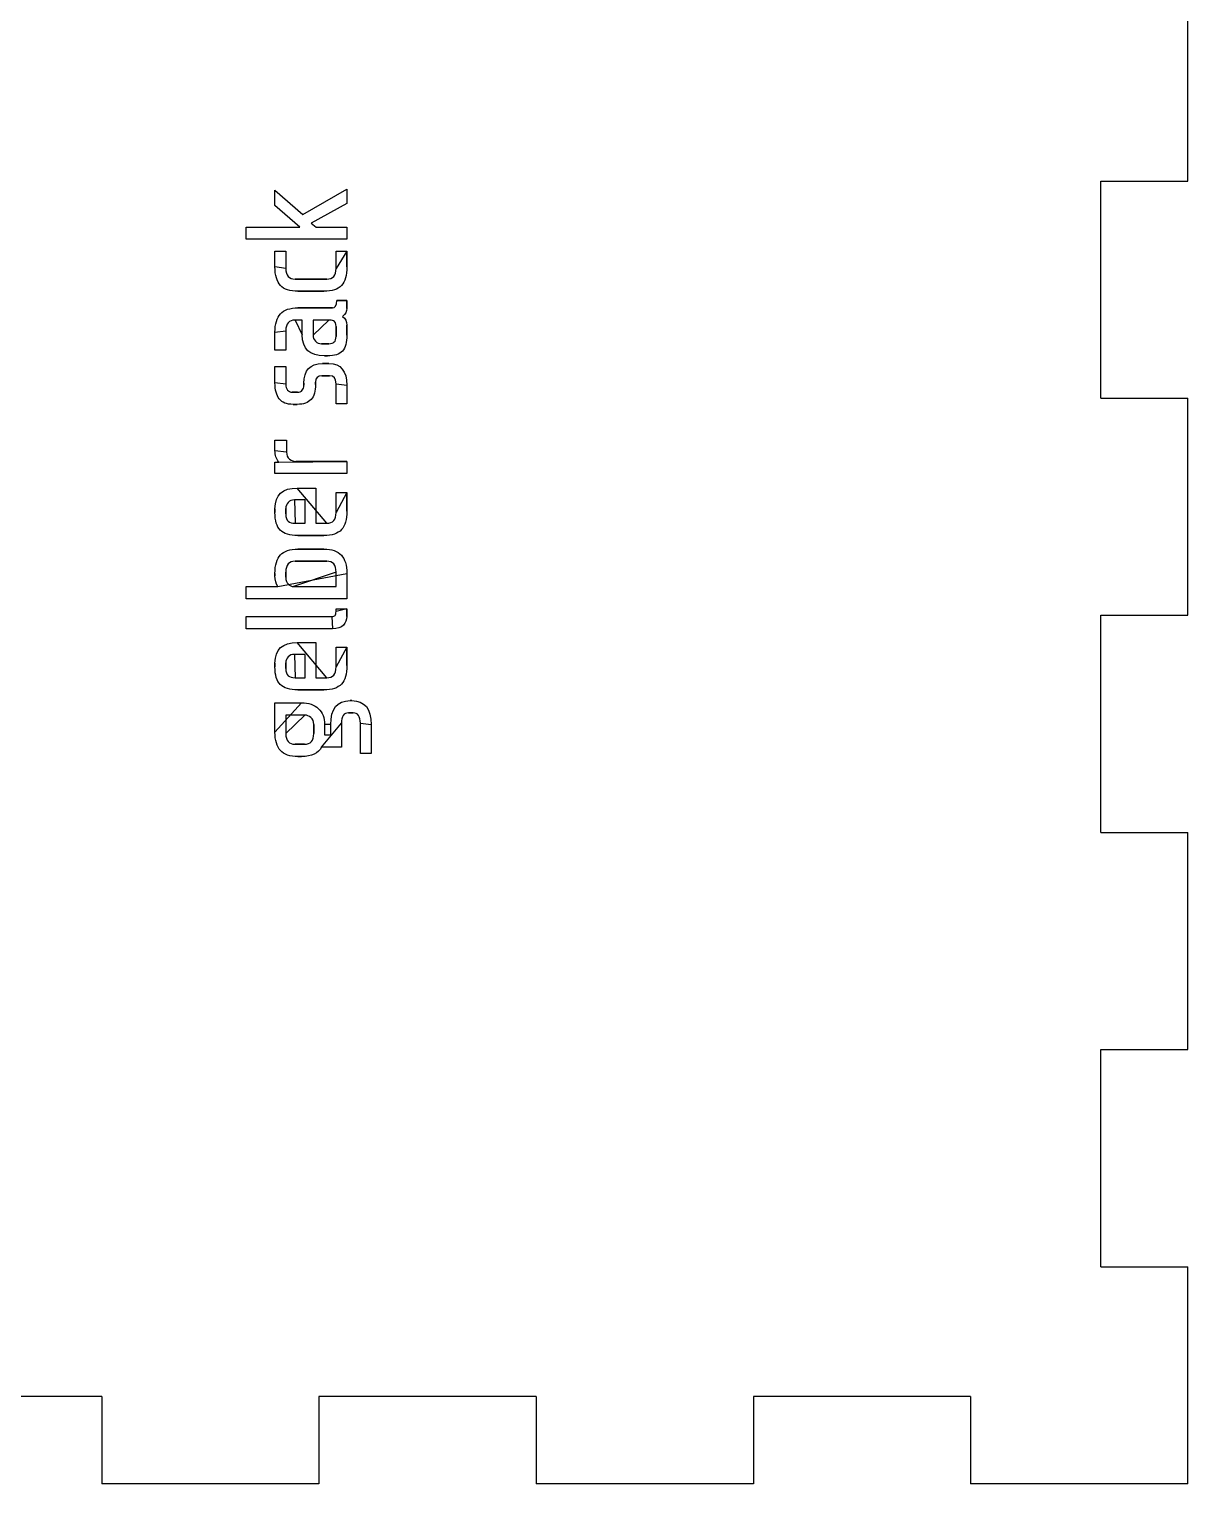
# Model space of a CAD drawing. Extents: x 22 to 258, y 18 to 262.
# Drawn here: x 94.1 to 133.9, y 17.8 to 67.8 of the extents above; entities that cross this region are included whole.
import ezdxf

# ---------------------------------------------------------------- set-up
doc = ezdxf.new("R2010")
doc.units = 0
doc.layers.add('cut', color=7, linetype='CONTINUOUS')
doc.layers.add('engrave', color=7, linetype='CONTINUOUS')

msp = doc.modelspace()

# ---------------------------------------------------------------- linework, layer by layer
at = {"layer": 'cut', "color": 1}
for points in [[(130.915844, 55.134086), (130.915844, 62.602391), (133.914455, 62.602356), (133.914441, 70.074542)], [(130.915844, 47.665999), (133.914455, 47.665999), (133.914441, 55.137832)], [(130.915844, 55.137727), (133.914455, 55.137727)], [(130.915844, 40.194272), (130.915844, 47.666105)], [(130.915844, 32.725648), (133.914455, 32.725648), (133.914441, 40.194307)], [(130.915844, 40.194272), (133.914455, 40.194272)], [(130.915844, 25.253921), (130.915844, 32.725754)], [(130.915844, 25.253921), (133.914455, 25.253921)], [(133.914441, 17.781876), (133.914441, 25.254062)], [(96.562414, 20.784262), (89.090581, 20.784262)], [(96.562414, 20.784262), (96.562414, 17.78177)], [(111.502412, 20.784262), (104.030579, 20.784262)], [(104.030685, 20.784262), (104.030685, 17.78177)], [(111.502412, 20.784262), (111.502412, 17.78177)], [(126.442728, 20.784262), (118.974069, 20.784262), (118.974104, 17.78177)], [(126.442728, 20.784262), (126.442728, 17.78177)], [(104.030685, 17.781876), (96.562379, 17.781876)], [(118.974104, 17.781876), (111.502271, 17.781876)], [(133.914441, 17.781876), (126.442608, 17.781876)]]:
    msp.add_lwpolyline(points, dxfattribs=at)
at = {"layer": 'engrave', "color": 7}
for points in [[(104.987422, 61.021004), (104.987422, 60.601199), (101.5302, 60.601199), (101.5302, 61.021004), (103.377344, 61.021004), (102.517978, 61.761838), (102.517978, 62.290299), (103.471183, 61.455627), (104.987422, 62.324871), (104.987422, 61.835921), (103.767516, 61.159293), (103.9305, 61.021004), (104.987422, 61.021004), (104.987422, 61.021004)], [(102.517978, 59.649362), (102.517978, 60.187701), (102.888394, 60.187701), (102.888394, 59.599973)], [(104.617005, 59.599973), (104.617005, 60.187701), (104.987422, 60.187701), (104.987422, 60.187701)], [(104.987422, 60.187701), (104.987422, 59.649362)], [(103.209422, 59.229556), (104.295978, 59.229556)], [(104.1972, 58.809751), (103.3082, 58.809751)], [(103.3082, 58.241835), (104.493533, 58.241835)], [(104.6417, 58.48878), (104.987422, 58.48878), (104.987422, 58.48878)], [(104.987422, 58.48878), (104.987422, 58.217141)], [(103.456366, 57.308385), (103.456366, 57.82203), (103.209422, 57.82203)], [(104.370061, 57.82203), (103.826783, 57.82203), (103.826783, 57.303446)], [(104.617005, 57.254057), (104.617005, 57.594841), (104.617005, 57.594841)], [(104.987422, 57.64423), (104.987422, 57.303446)], [(102.888394, 57.451613), (102.888394, 56.784863), (102.517978, 56.784863), (102.517978, 57.402224)], [(104.123116, 57.007113), (104.370061, 57.007113)], [(104.320672, 56.587307), (104.221894, 56.587307)], [(102.517978, 55.660161), (102.517978, 56.223195), (102.888394, 56.223195), (102.888394, 55.610773)], [(104.147811, 56.321973), (104.370061, 56.321973), (104.370061, 56.321973)], [(103.510694, 55.5762), (103.510694, 55.645345)], [(103.910744, 55.689795), (103.910744, 55.605834)], [(104.394755, 55.902167), (104.132994, 55.902167)], [(104.987422, 55.581139), (104.987422, 54.944023), (104.617005, 54.944023), (104.617005, 55.630528)], [(103.110644, 55.339134), (103.288444, 55.339134)], [(103.283505, 54.919328), (103.140278, 54.919328)], [(102.517978, 53.327418), (102.517978, 53.687957), (102.913089, 53.687957), (102.913089, 53.27803)], [(104.987422, 52.957002), (104.987422, 52.537196), (102.517978, 52.537196), (102.517978, 52.932307), (102.651328, 52.932307)], [(103.234116, 52.957002), (104.987422, 52.957002), (104.987422, 52.957002)], [(103.209422, 50.827931), (103.555144, 50.827931), (103.555144, 51.63297), (103.184728, 51.63297)], [(103.283505, 52.042898), (103.925561, 52.042898), (103.925561, 50.827931), (104.295978, 50.827931)], [(104.617005, 51.198348), (104.617005, 51.884854), (104.987422, 51.884854), (104.987422, 51.884854)], [(104.987422, 51.884854), (104.987422, 51.247737)], [(102.517978, 51.198348), (102.517978, 51.331698)], [(102.888394, 51.336637), (102.888394, 51.148959)], [(103.209422, 50.827931), (103.209422, 50.827931)], [(104.1972, 50.408126), (103.3082, 50.408126)], [(103.3082, 49.941997), (104.1972, 49.941997), (104.1972, 49.941997)], [(104.987422, 49.102386), (104.987422, 48.233141), (101.5302, 48.233141), (101.5302, 48.652947), (102.616755, 48.652947)], [(102.517978, 49.023364), (102.517978, 49.102386)], [(102.888394, 49.151775), (102.888394, 48.973975), (102.888394, 48.973975)], [(103.160033, 48.652947), (104.617005, 48.652947), (104.617005, 49.151775)], [(104.295978, 49.522191), (103.209422, 49.522191)], [(104.493533, 47.199503), (101.5302, 47.199503), (101.5302, 47.619308), (104.468839, 47.619308)], [(104.617005, 47.792169), (104.617005, 47.890947), (104.987422, 47.890947), (104.987422, 47.890947)], [(104.987422, 47.890947), (104.987422, 47.619308)], [(103.283505, 46.729902), (103.925561, 46.729902), (103.925561, 45.514936), (104.295978, 45.514936)], [(104.617005, 45.885352), (104.617005, 46.571858), (104.987422, 46.571858), (104.987422, 46.571858)], [(104.987422, 46.571858), (104.987422, 45.934741)], [(103.209422, 45.514936), (103.555144, 45.514936), (103.555144, 46.319975), (103.184728, 46.319975)], [(102.517978, 45.885352), (102.517978, 46.018702)], [(102.888394, 46.023641), (102.888394, 45.835964)], [(103.209422, 45.514936), (103.209422, 45.514936)], [(104.1972, 45.09513), (103.3082, 45.09513)], [(102.517978, 43.64593), (102.517978, 44.653463), (103.431672, 44.653463)], [(105.101016, 44.727546), (105.160283, 44.727546), (105.160283, 44.727546)], [(103.545266, 44.233657), (102.888394, 44.233657), (102.888394, 43.596541)], [(105.209672, 44.307741), (105.051628, 44.307741)], [(103.851478, 43.596541), (103.851478, 43.91263), (103.851478, 43.91263)], [(104.804683, 43.952141), (104.804683, 43.127346), (104.123116, 43.127346)], [(104.221894, 43.91263), (104.221894, 43.547152), (104.434266, 43.547152), (104.434266, 43.902752)], [(105.827033, 43.902752), (105.827033, 42.905096), (105.456616, 42.905096), (105.456616, 43.952141)], [(103.209422, 43.226124), (103.53045, 43.226124)], [(103.431672, 42.806319), (103.3082, 42.806319)]]:
    msp.add_lwpolyline(points, close=True, dxfattribs=at)
for points in [[(102.705655, 59.012245), (102.580537, 59.150534), (102.517978, 59.362906), (102.517978, 59.649362)], [(102.888394, 59.599973), (102.888394, 59.353029), (102.995404, 59.229556), (103.209422, 59.229556)], [(104.295978, 59.229556), (104.509996, 59.229556), (104.617005, 59.353029), (104.617005, 59.599973)], [(104.987422, 59.649362), (104.987422, 59.359614), (104.926509, 59.147242), (104.804683, 59.012245)], [(103.3082, 58.809751), (103.031622, 58.809751), (102.830774, 58.877249), (102.705655, 59.012245)], [(104.804683, 59.012245), (104.679565, 58.877249), (104.47707, 58.809751), (104.1972, 58.809751)], [(102.705655, 58.034402), (102.830774, 58.172691), (103.031622, 58.241835), (103.3082, 58.241835)], [(104.493533, 58.241835), (104.592311, 58.241835), (104.6417, 58.32415), (104.6417, 58.48878)], [(104.987422, 58.217141), (104.987422, 58.118363), (104.938033, 58.027817), (104.839255, 57.945502)], [(102.517978, 57.402224), (102.517978, 57.68868), (102.580537, 57.899405), (102.705655, 58.034402)], [(103.209422, 57.82203), (102.995404, 57.82203), (102.888394, 57.698557), (102.888394, 57.451613)], [(104.528105, 57.797335), (104.482009, 57.813798), (104.429328, 57.82203), (104.370061, 57.82203)], [(104.617005, 57.594841), (104.617005, 57.703496), (104.587372, 57.770994), (104.528105, 57.797335)], [(104.839255, 57.945502), (104.938033, 57.869772), (104.987422, 57.769348), (104.987422, 57.64423)], [(104.221894, 56.587307), (103.711542, 56.587307), (103.456366, 56.827667), (103.456366, 57.308385)], [(103.826783, 57.303446), (103.826783, 57.217839), (103.85477, 57.147048), (103.910744, 57.091074)], [(103.910744, 57.091074), (103.966718, 57.0351), (104.037509, 57.007113), (104.123116, 57.007113)], [(104.370061, 57.007113), (104.455668, 57.007113), (104.518228, 57.026868), (104.557739, 57.06638)], [(104.557739, 57.06638), (104.59725, 57.105891), (104.617005, 57.16845), (104.617005, 57.254057)], [(104.987422, 57.303446), (104.987422, 57.053209), (104.938033, 56.87047), (104.839255, 56.75523)], [(104.839255, 56.75523), (104.737185, 56.643281), (104.564324, 56.587307), (104.320672, 56.587307)], [(103.510694, 55.645345), (103.510694, 56.09643), (103.723066, 56.321973), (104.147811, 56.321973)], [(104.370061, 56.321973), (104.781635, 56.321973), (104.987422, 56.075028), (104.987422, 55.581139)], [(102.666144, 55.107006), (102.567366, 55.232124), (102.517978, 55.41651), (102.517978, 55.660161)], [(102.888394, 55.610773), (102.888394, 55.528458), (102.90815, 55.462606), (102.947661, 55.413217)], [(103.456366, 55.403339), (103.492585, 55.449436), (103.510694, 55.507056), (103.510694, 55.5762)], [(103.910744, 55.605834), (103.910744, 55.375352), (103.861355, 55.202491), (103.762578, 55.08725)], [(104.132994, 55.902167), (103.984828, 55.902167), (103.910744, 55.831376), (103.910744, 55.689795)], [(104.617005, 55.630528), (104.617005, 55.811621), (104.542922, 55.902167), (104.394755, 55.902167)], [(103.140278, 54.919328), (102.919674, 54.919328), (102.761629, 54.981887), (102.666144, 55.107006)], [(102.947661, 55.413217), (102.983879, 55.363828), (103.038207, 55.339134), (103.110644, 55.339134)], [(103.762578, 55.08725), (103.660507, 54.975302), (103.500816, 54.919328), (103.283505, 54.919328)], [(103.288444, 55.339134), (103.364174, 55.339134), (103.420148, 55.360536), (103.456366, 55.403339)], [(102.651328, 52.932307), (102.562428, 53.040963), (102.517978, 53.172667), (102.517978, 53.327418)], [(102.913089, 53.27803), (102.913089, 53.169374), (102.949307, 53.088705), (103.021744, 53.036024)], [(103.021744, 53.036024), (103.094181, 52.983342), (103.164972, 52.957002), (103.234116, 52.957002)], [(102.517978, 51.331698), (102.517978, 51.805831), (102.773154, 52.042898), (103.283505, 52.042898)], [(103.184728, 51.63297), (103.09912, 51.63297), (103.028329, 51.604983), (102.972355, 51.549009)], [(102.700716, 50.590865), (102.578891, 50.712691), (102.517978, 50.915185), (102.517978, 51.198348)], [(102.972355, 51.549009), (102.916381, 51.493035), (102.888394, 51.422244), (102.888394, 51.336637)], [(102.888394, 51.148959), (102.888394, 51.030426), (102.916381, 50.946465), (102.972355, 50.897076)], [(104.295978, 50.827931), (104.509996, 50.827931), (104.617005, 50.951404), (104.617005, 51.198348)], [(104.987422, 51.247737), (104.987422, 50.957989), (104.926509, 50.745617), (104.804683, 50.61062)], [(103.3082, 50.408126), (103.025037, 50.408126), (102.822542, 50.469039), (102.700716, 50.590865)], [(102.972355, 50.897076), (103.025037, 50.85098), (103.104059, 50.827931), (103.209422, 50.827931)], [(104.804683, 50.61062), (104.679565, 50.475624), (104.47707, 50.408126), (104.1972, 50.408126)], [(102.517978, 49.102386), (102.517978, 49.392134), (102.580537, 49.604506), (102.705655, 49.739503)], [(102.705655, 49.739503), (102.827481, 49.874499), (103.028329, 49.941997), (103.3082, 49.941997)], [(104.1972, 49.941997), (104.473778, 49.941997), (104.674626, 49.872853), (104.799744, 49.734564)], [(104.799744, 49.734564), (104.924863, 49.599567), (104.987422, 49.388841), (104.987422, 49.102386)], [(103.209422, 49.522191), (102.995404, 49.522191), (102.888394, 49.398719), (102.888394, 49.151775)], [(104.617005, 49.151775), (104.617005, 49.398719), (104.509996, 49.522191), (104.295978, 49.522191)], [(102.616755, 48.652947), (102.550904, 48.751725), (102.517978, 48.875197), (102.517978, 49.023364)], [(102.888394, 48.973975), (102.888394, 48.865319), (102.918028, 48.784651), (102.977294, 48.731969)], [(102.977294, 48.731969), (103.033268, 48.679288), (103.094181, 48.652947), (103.160033, 48.652947)], [(104.468839, 47.619308), (104.52152, 47.619308), (104.559385, 47.632479), (104.582433, 47.658819)], [(104.582433, 47.658819), (104.605481, 47.68516), (104.617005, 47.72961), (104.617005, 47.792169)], [(104.987422, 47.619308), (104.987422, 47.50736), (104.947911, 47.408582), (104.868889, 47.322975)], [(104.868889, 47.322975), (104.789866, 47.24066), (104.664748, 47.199503), (104.493533, 47.199503)], [(102.517978, 46.018702), (102.517978, 46.492836), (102.773154, 46.729902), (103.283505, 46.729902)], [(102.972355, 46.236014), (102.916381, 46.18004), (102.888394, 46.109249), (102.888394, 46.023641)], [(103.184728, 46.319975), (103.09912, 46.319975), (103.028329, 46.291988), (102.972355, 46.236014)], [(102.700716, 45.277869), (102.578891, 45.399695), (102.517978, 45.60219), (102.517978, 45.885352)], [(102.888394, 45.835964), (102.888394, 45.71743), (102.916381, 45.633469), (102.972355, 45.58408)], [(102.972355, 45.58408), (103.025037, 45.537984), (103.104059, 45.514936), (103.209422, 45.514936)], [(104.295978, 45.514936), (104.509996, 45.514936), (104.617005, 45.638408), (104.617005, 45.885352)], [(104.987422, 45.934741), (104.987422, 45.644993), (104.926509, 45.432621), (104.804683, 45.297625)], [(103.3082, 45.09513), (103.025037, 45.09513), (102.822542, 45.156043), (102.700716, 45.277869)], [(104.804683, 45.297625), (104.679565, 45.162628), (104.47707, 45.09513), (104.1972, 45.09513)], [(103.431672, 44.653463), (103.678616, 44.653463), (103.872879, 44.585965), (104.014461, 44.450969)], [(104.434266, 43.902752), (104.434266, 44.452615), (104.656516, 44.727546), (105.101016, 44.727546)], [(105.160283, 44.727546), (105.604783, 44.727546), (105.827033, 44.452615), (105.827033, 43.902752)], [(103.7527, 44.144757), (103.686848, 44.197439), (103.617704, 44.227072), (103.545266, 44.233657)], [(103.851478, 43.91263), (103.851478, 44.0147), (103.818552, 44.092076), (103.7527, 44.144757)], [(104.014461, 44.450969), (104.15275, 44.315972), (104.221894, 44.136526), (104.221894, 43.91263)], [(105.051628, 44.307741), (104.886998, 44.307741), (104.804683, 44.189207), (104.804683, 43.952141)], [(105.387472, 44.218841), (105.341376, 44.278107), (105.282109, 44.307741), (105.209672, 44.307741)], [(105.456616, 43.952141), (105.456616, 44.070674), (105.433568, 44.159574), (105.387472, 44.218841)], [(102.705655, 43.008813), (102.580537, 43.147102), (102.517978, 43.359474), (102.517978, 43.64593)], [(102.888394, 43.596541), (102.888394, 43.349596), (102.995404, 43.226124), (103.209422, 43.226124)], [(103.53045, 43.226124), (103.744468, 43.226124), (103.851478, 43.349596), (103.851478, 43.596541)], [(104.123116, 43.127346), (104.007876, 42.913328), (103.777394, 42.806319), (103.431672, 42.806319)], [(103.3082, 42.806319), (103.031622, 42.806319), (102.830774, 42.873817), (102.705655, 43.008813)]]:
    msp.add_open_spline(points, degree=3, dxfattribs=at)

doc.saveas('drawing.dxf')
